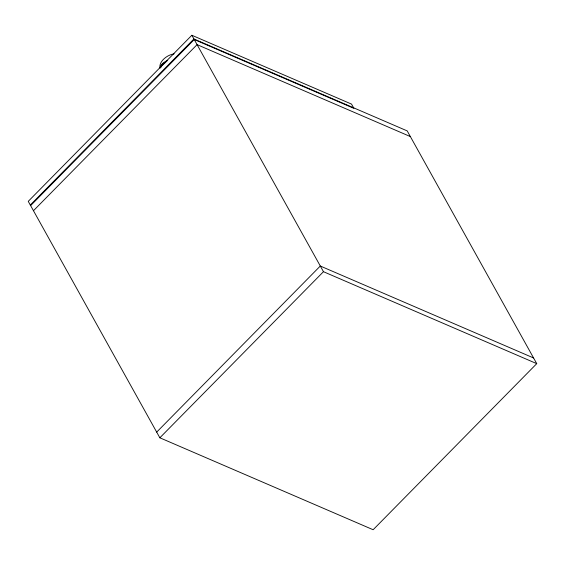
<?xml version="1.0" encoding="UTF-8"?>
<svg xmlns="http://www.w3.org/2000/svg" width="565" height="565" viewBox="0 0 565 565"><rect width="100%" height="100%" fill="white"/><g stroke="black" fill="none" stroke-linecap="round" stroke-linejoin="round"><path stroke-width="0.85" d="M160.086 67.779L160.255 67.016A13.864 7.204 -14.6 0 1 167.713 60.293M160.665 67.383L162.72 64.007L166.979 61.013M161.074 66.938L161.258 66.571M161.477 66.204L165.34 62.546M30.623 205.611L194.233 39.522L353.902 108.353L351.529 104.094L191.86 35.263L28.25 201.352L159.846 437.79L373.14 529.737L536.75 363.648L407.203 130.903L193.915 38.957L30.305 205.046M33.462 210.717L197.079 44.635L410.367 136.575M156.689 432.112L320.298 266.023L533.593 357.97M159.846 437.79L323.463 271.701L536.75 363.648M191.86 35.263L323.463 271.701M160.919 66.84A13.864 7.204 -14.6 0 1 165.898 62.009M160.1 68.104A12.684 7.825 -29.1 0 1 174.126 53.859"/></g></svg>
